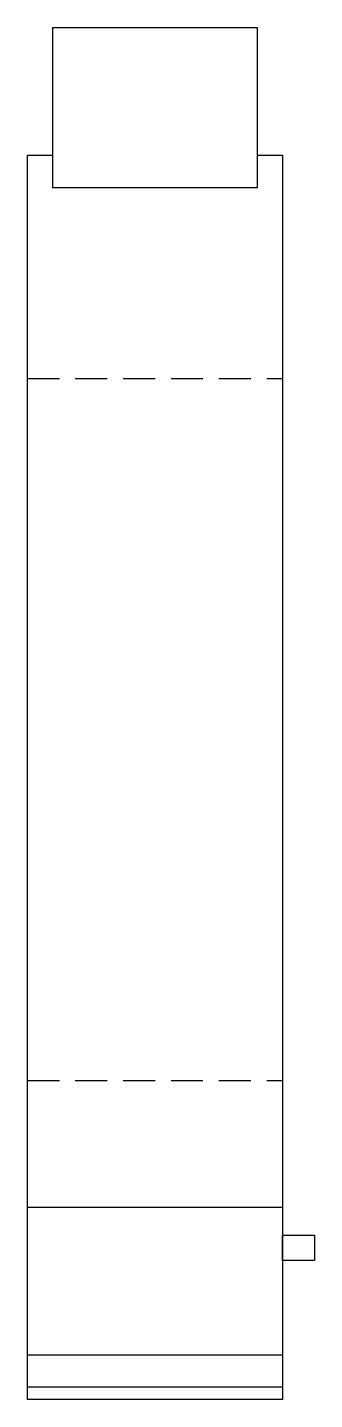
# Model space of a CAD drawing. Header units: inches. Extents: x 0 to 45, y 0 to 215.
import ezdxf

# ---------------------------------------------------------------- set-up
doc = ezdxf.new("R2010")
doc.units = ezdxf.units.IN
doc.linetypes.add('ASVLTYPE', pattern=[0.75, 0.5, -0.25])

# ---------------------------------------------------------------- blocks, each defined once
blk = doc.blocks.new('EM4H06-2')
at = {"color": 85, "linetype": 'ASVLTYPE', "ltscale": 10}
for p, q in [((0, 160), (40, 160)), ((0, 50), (40, 50))]:
    blk.add_line(p, q, dxfattribs=at)
at = {"color": 85}
for p, q in [((0, 30.17), (40, 30.17)), ((0, 7), (40, 7)), ((0, 2), (40, 2))]:
    blk.add_line(p, q, dxfattribs=at)
for points in [[(4, 215), (36, 215), (36, 189.85), (4, 189.85)], [(40, 25.78), (45, 25.78), (45, 21.78), (40, 21.78)]]:
    blk.add_lwpolyline(points, close=True, dxfattribs=at)
blk.add_lwpolyline([(36, 195), (40, 195), (40, 0), (0, 0), (0, 195), (4, 195)], dxfattribs=at)

msp = doc.modelspace()

# ---------------------------------------------------------------- block references
msp.add_blockref('EM4H06-2', (0, 0))

doc.saveas('drawing.dxf')
